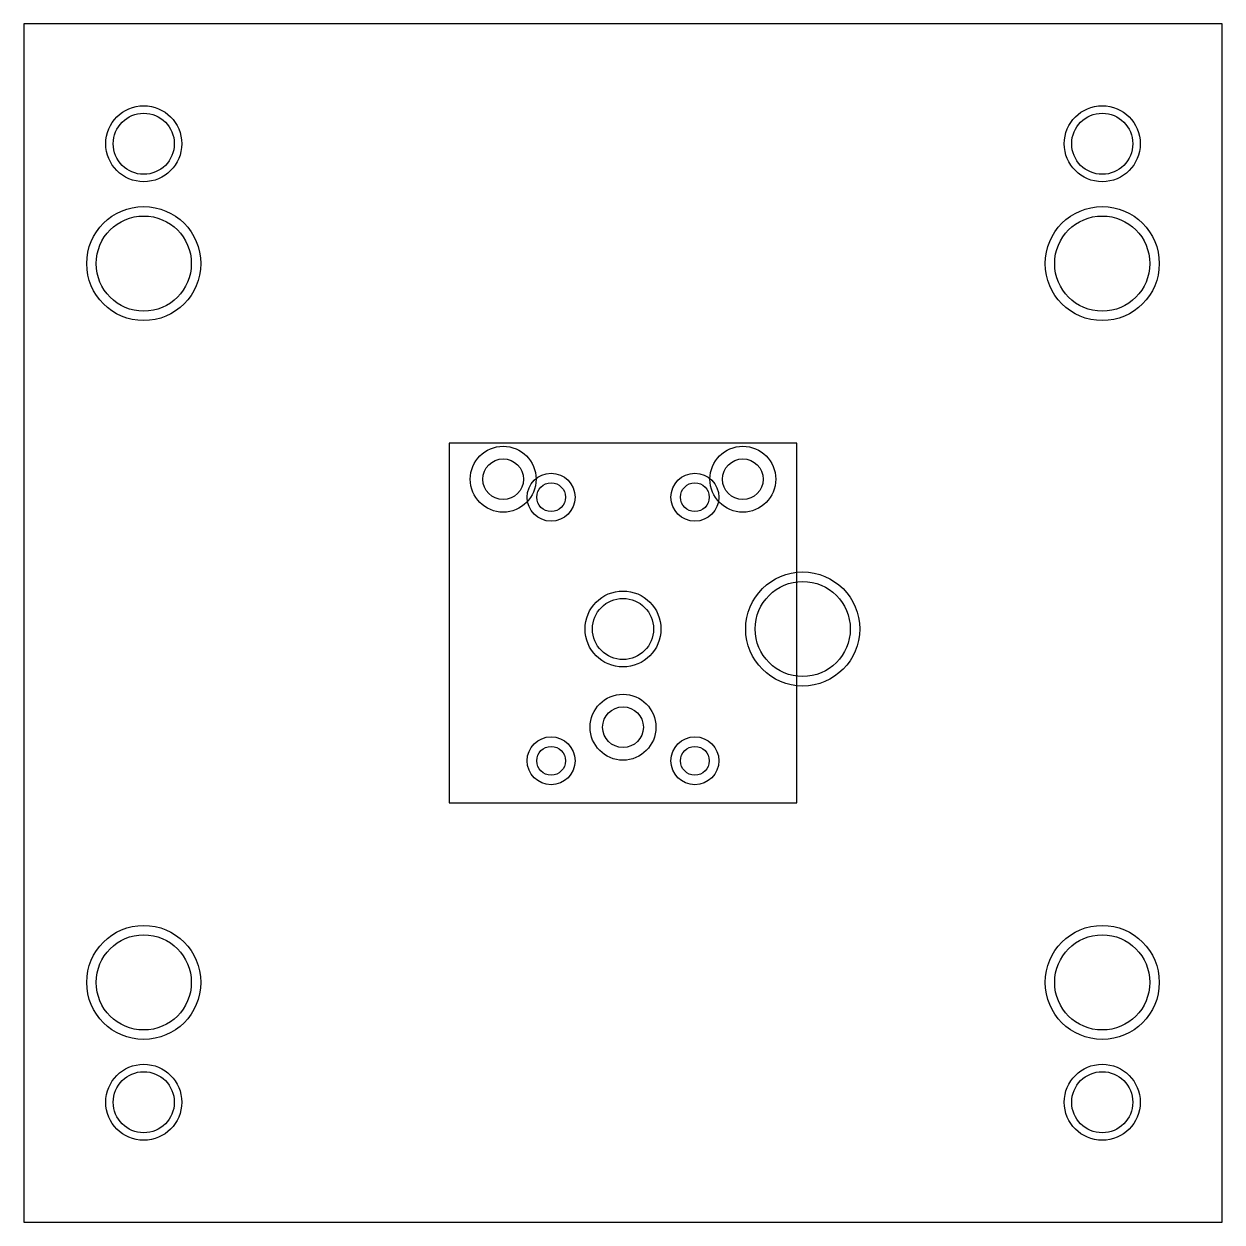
# Model space of a CAD drawing. Header units: millimetres. Extents: x 0 to 100, y 0 to 100.
import ezdxf

# ---------------------------------------------------------------- set-up
doc = ezdxf.new("R2010")
doc.units = ezdxf.units.MM
for name, color, linetype in [('CB_M2', 4, 'CONTINUOUS'), ('CB_M3', 6, 'CONTINUOUS'), ('DRILL_M2_CLR', 3, 'CONTINUOUS'), ('DRILL_M3_CLR', 1, 'CONTINUOUS'), ('OUTLINE', 7, 'CONTINUOUS'), ('REF_CAMERA', 8, 'CONTINUOUS'), ('TAP_1_4_20', 5, 'CONTINUOUS'), ('TAP_3_8_16', 2, 'CONTINUOUS'), ('TAPDRILL_1_4', 5, 'CONTINUOUS'), ('TAPDRILL_3_8', 2, 'CONTINUOUS')]:
    doc.layers.add(name, color=color, linetype=linetype)

msp = doc.modelspace()

# ---------------------------------------------------------------- linework, layer by layer
at = {"layer": 'CB_M2'}
for centre in [(44, 60.5), (56, 60.5), (44, 38.5), (56, 38.5)]:
    msp.add_circle(centre, 2, dxfattribs=at)
at = {"layer": 'CB_M3'}
for centre in [(40, 62), (60, 62), (50, 41.3)]:
    msp.add_circle(centre, 2.75, dxfattribs=at)
at = {"layer": 'DRILL_M2_CLR'}
for centre in [(44, 60.5), (56, 60.5), (44, 38.5), (56, 38.5)]:
    msp.add_circle(centre, 1.2, dxfattribs=at)
at = {"layer": 'DRILL_M3_CLR'}
for centre in [(40, 62), (60, 62), (50, 41.3)]:
    msp.add_circle(centre, 1.7, dxfattribs=at)
at = {"layer": 'OUTLINE'}
for p, q in [((100, 100), (0, 100)), ((0, 100), (0, 0)), ((100, 0), (100, 100)), ((0, 0), (100, 0))]:
    msp.add_line(p, q, dxfattribs=at)
at = {"layer": 'REF_CAMERA'}
for p, q in [((64.5, 65), (35.5, 65)), ((35.5, 65), (35.5, 35)), ((64.5, 35), (64.5, 65)), ((35.5, 35), (64.5, 35))]:
    msp.add_line(p, q, dxfattribs=at)
at = {"layer": 'TAP_1_4_20'}
for centre in [(10, 90), (90, 90), (50, 49.5), (10, 10), (90, 10)]:
    msp.add_circle(centre, 3.17, dxfattribs=at)
at = {"layer": 'TAP_3_8_16'}
for centre in [(10, 80), (90, 80), (65, 49.5), (10, 20), (90, 20)]:
    msp.add_circle(centre, 4.76, dxfattribs=at)
at = {"layer": 'TAPDRILL_1_4'}
for centre in [(10, 90), (90, 90), (50, 49.5), (10, 10), (90, 10)]:
    msp.add_circle(centre, 2.55, dxfattribs=at)
at = {"layer": 'TAPDRILL_3_8'}
for centre in [(10, 80), (90, 80), (65, 49.5), (10, 20), (90, 20)]:
    msp.add_circle(centre, 3.97, dxfattribs=at)

doc.saveas('drawing.dxf')
